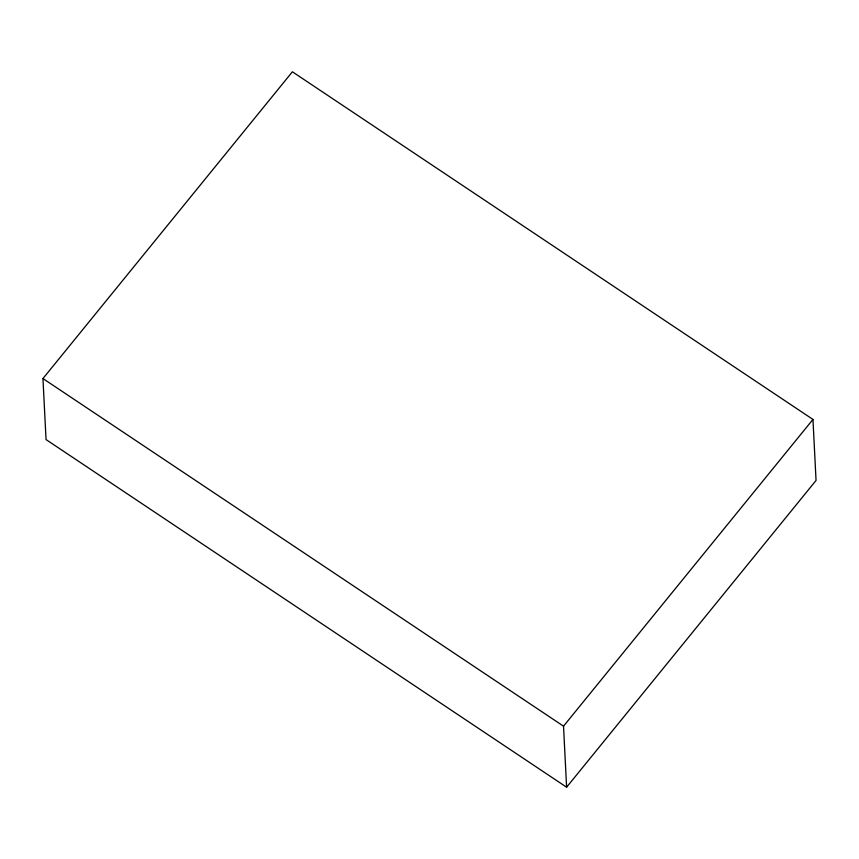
<?xml version="1.0" encoding="UTF-8"?>
<svg xmlns="http://www.w3.org/2000/svg" width="859" height="859" viewBox="0 0 859 859"><rect width="100%" height="100%" fill="white"/><g stroke="black" fill="none" stroke-linecap="round" stroke-linejoin="round"><path stroke-width="1.29" d="M42.95 378.551L292.393 71.791L812.958 419.428L816.05 480.449L566.607 787.209L46.042 439.572L42.95 378.551L563.525 726.177L566.607 787.209M563.525 726.177L812.958 419.428"/></g></svg>
